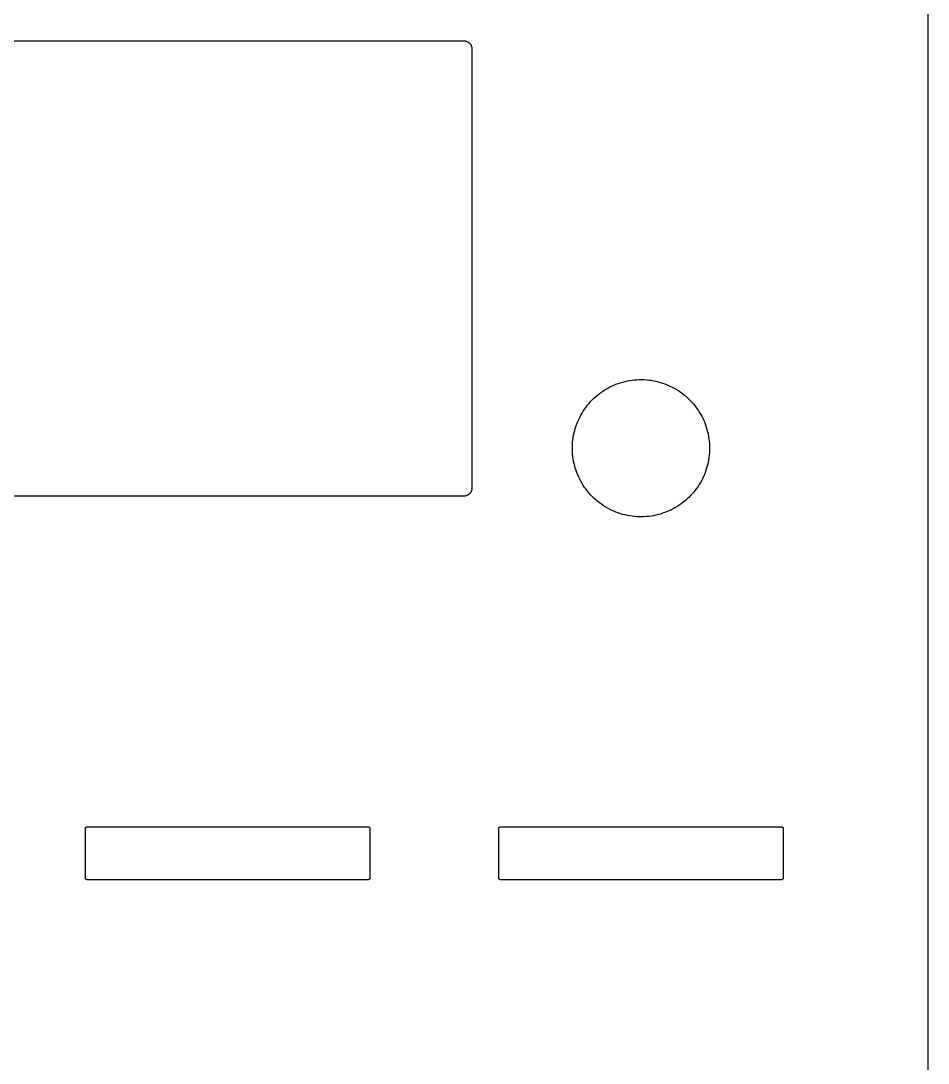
# Model space of a CAD drawing. Header units: millimetres. Extents: x -5 to 338, y -158 to 221.
# Drawn here: x 50 to 104.9, y 99.8 to 162.8 of the extents above; entities that cross this region are included whole.
import ezdxf

# ---------------------------------------------------------------- set-up
doc = ezdxf.new("R2010")
doc.units = ezdxf.units.MM
doc.header["$MEASUREMENT"] = 0
doc.layers.add('plot', color=12, linetype='Continuous', true_color=0xb80000)

msp = doc.modelspace()

# ---------------------------------------------------------------- linework, layer by layer
at = {"layer": 'plot'}
for points in [[(104.864, -2), (104.864, 168.5)], [(5.37, 161.639), (76.777, 161.639), (76.788, 161.639), (76.799, 161.639), (76.811, 161.638), (76.822, 161.637), (76.833, 161.636), (76.845, 161.635), (76.856, 161.633), (76.868, 161.631), (76.88, 161.629), (76.891, 161.626), (76.903, 161.623), (76.915, 161.62), (76.926, 161.617), (76.938, 161.613), (76.95, 161.609), (76.961, 161.604), (76.973, 161.6), (76.984, 161.595), (76.995, 161.589), (77.007, 161.584), (77.018, 161.578), (77.029, 161.571), (77.04, 161.565), (77.051, 161.558), (77.061, 161.551), (77.072, 161.543), (77.082, 161.536), (77.092, 161.528), (77.102, 161.519), (77.112, 161.511), (77.121, 161.502), (77.131, 161.493), (77.14, 161.484), (77.148, 161.474), (77.157, 161.464), (77.165, 161.455), (77.173, 161.444), (77.181, 161.434), (77.188, 161.424), (77.196, 161.413), (77.202, 161.402), (77.209, 161.391), (77.215, 161.38), (77.221, 161.369), (77.227, 161.358), (77.232, 161.346), (77.237, 161.335), (77.242, 161.323), (77.246, 161.312), (77.25, 161.3), (77.254, 161.289), (77.258, 161.277), (77.261, 161.265), (77.264, 161.254), (77.266, 161.242), (77.269, 161.23), (77.271, 161.219), (77.272, 161.207), (77.274, 161.196), (77.275, 161.184), (77.276, 161.173), (77.277, 161.162), (77.277, 161.151), (77.277, 161.139), (77.277, 134.6), (77.277, 134.589), (77.277, 134.578), (77.276, 134.566), (77.275, 134.555), (77.274, 134.544), (77.272, 134.532), (77.271, 134.521), (77.269, 134.509), (77.266, 134.497), (77.264, 134.486), (77.261, 134.474), (77.258, 134.462), (77.254, 134.451), (77.25, 134.439), (77.246, 134.428), (77.242, 134.416), (77.237, 134.404), (77.232, 134.393), (77.227, 134.382), (77.221, 134.37), (77.215, 134.359), (77.209, 134.348), (77.202, 134.337), (77.196, 134.326), (77.188, 134.316), (77.181, 134.305), (77.173, 134.295), (77.165, 134.285), (77.157, 134.275), (77.148, 134.265), (77.14, 134.256), (77.131, 134.246), (77.121, 134.237), (77.112, 134.229), (77.102, 134.22), (77.092, 134.212), (77.082, 134.204), (77.072, 134.196), (77.061, 134.189), (77.051, 134.182), (77.04, 134.175), (77.029, 134.168), (77.018, 134.162), (77.007, 134.156), (76.995, 134.15), (76.984, 134.145), (76.973, 134.14), (76.961, 134.135), (76.95, 134.131), (76.938, 134.127), (76.926, 134.123), (76.915, 134.119), (76.903, 134.116), (76.891, 134.113), (76.88, 134.111), (76.868, 134.108), (76.856, 134.106), (76.845, 134.105), (76.833, 134.103), (76.822, 134.102), (76.811, 134.101), (76.799, 134.1), (76.788, 134.1), (76.777, 134.1), (5.37, 134.1)], [(91.65, 137), (91.647, 136.856), (91.64, 136.712), (91.628, 136.569), (91.61, 136.426), (91.588, 136.283), (91.56, 136.142), (91.528, 136.001), (91.491, 135.862), (91.449, 135.724), (91.402, 135.588), (91.351, 135.454), (91.295, 135.321), (91.235, 135.19), (91.169, 135.062), (91.1, 134.935), (91.026, 134.812), (90.948, 134.691), (90.866, 134.572), (90.78, 134.457), (90.689, 134.345), (90.595, 134.236), (90.497, 134.13), (90.396, 134.028), (90.291, 133.929), (90.183, 133.834), (90.071, 133.743), (89.957, 133.655), (89.839, 133.572), (89.719, 133.493), (89.596, 133.418), (89.47, 133.347), (89.342, 133.281), (89.212, 133.22), (89.08, 133.162), (88.946, 133.11), (88.81, 133.062), (88.672, 133.019), (88.533, 132.981), (88.393, 132.947), (88.252, 132.919), (88.11, 132.895), (87.967, 132.876), (87.824, 132.863), (87.68, 132.854), (87.536, 132.85), (87.392, 132.851), (87.248, 132.858), (87.104, 132.869), (86.961, 132.885), (86.819, 132.906), (86.677, 132.932), (86.536, 132.963), (86.397, 132.999), (86.259, 133.04), (86.122, 133.085), (85.987, 133.136), (85.854, 133.19), (85.723, 133.25), (85.594, 133.314), (85.467, 133.382), (85.342, 133.455), (85.221, 133.532), (85.102, 133.613), (84.986, 133.698), (84.872, 133.788), (84.763, 133.881), (84.656, 133.978), (84.553, 134.078), (84.453, 134.182), (84.357, 134.29), (84.265, 134.4), (84.177, 134.514), (84.093, 134.631), (84.012, 134.751), (83.936, 134.873), (83.865, 134.998), (83.797, 135.126), (83.735, 135.255), (83.676, 135.387), (83.623, 135.521), (83.574, 135.656), (83.529, 135.793), (83.49, 135.932), (83.455, 136.072), (83.425, 136.212), (83.401, 136.354), (83.381, 136.497), (83.366, 136.64), (83.356, 136.784), (83.351, 136.928), (83.351, 137.072), (83.356, 137.216), (83.366, 137.36), (83.381, 137.503), (83.401, 137.646), (83.425, 137.788), (83.455, 137.928), (83.49, 138.068), (83.529, 138.207), (83.574, 138.344), (83.623, 138.479), (83.676, 138.613), (83.735, 138.745), (83.797, 138.874), (83.865, 139.002), (83.936, 139.127), (84.012, 139.249), (84.093, 139.369), (84.177, 139.486), (84.265, 139.6), (84.357, 139.71), (84.453, 139.818), (84.553, 139.922), (84.656, 140.022), (84.763, 140.119), (84.872, 140.212), (84.986, 140.302), (85.102, 140.387), (85.221, 140.468), (85.342, 140.545), (85.467, 140.618), (85.594, 140.686), (85.723, 140.75), (85.854, 140.81), (85.987, 140.864), (86.122, 140.915), (86.259, 140.96), (86.397, 141.001), (86.536, 141.037), (86.677, 141.068), (86.819, 141.094), (86.961, 141.115), (87.104, 141.131), (87.248, 141.142), (87.392, 141.149), (87.536, 141.15), (87.68, 141.146), (87.824, 141.137), (87.967, 141.124), (88.11, 141.105), (88.252, 141.081), (88.393, 141.053), (88.533, 141.019), (88.672, 140.981), (88.81, 140.938), (88.946, 140.89), (89.08, 140.838), (89.212, 140.78), (89.342, 140.719), (89.47, 140.653), (89.596, 140.582), (89.719, 140.507), (89.839, 140.428), (89.957, 140.345), (90.071, 140.257), (90.183, 140.166), (90.291, 140.071), (90.396, 139.972), (90.497, 139.87), (90.595, 139.764), (90.689, 139.655), (90.78, 139.543), (90.866, 139.428), (90.948, 139.309), (91.026, 139.188), (91.1, 139.065), (91.169, 138.938), (91.235, 138.81), (91.295, 138.679), (91.351, 138.546), (91.402, 138.412), (91.449, 138.276), (91.491, 138.138), (91.528, 137.999), (91.56, 137.858), (91.588, 137.717), (91.61, 137.574), (91.628, 137.431), (91.64, 137.288), (91.647, 137.144), (91.65, 137)], [(54, 110.9), (53.998, 110.9), (53.996, 110.9), (53.993, 110.9), (53.991, 110.9), (53.989, 110.901), (53.986, 110.901), (53.984, 110.901), (53.982, 110.902), (53.979, 110.902), (53.977, 110.903), (53.975, 110.903), (53.972, 110.904), (53.97, 110.905), (53.968, 110.905), (53.966, 110.906), (53.963, 110.907), (53.961, 110.908), (53.959, 110.909), (53.956, 110.91), (53.954, 110.911), (53.952, 110.912), (53.95, 110.914), (53.947, 110.915), (53.945, 110.916), (53.943, 110.918), (53.941, 110.919), (53.939, 110.921), (53.937, 110.922), (53.935, 110.924), (53.933, 110.926), (53.931, 110.927), (53.929, 110.929), (53.927, 110.931), (53.926, 110.933), (53.924, 110.935), (53.922, 110.937), (53.921, 110.939), (53.919, 110.941), (53.918, 110.943), (53.916, 110.945), (53.915, 110.947), (53.914, 110.95), (53.912, 110.952), (53.911, 110.954), (53.91, 110.956), (53.909, 110.959), (53.908, 110.961), (53.907, 110.963), (53.906, 110.966), (53.905, 110.968), (53.905, 110.97), (53.904, 110.972), (53.903, 110.975), (53.903, 110.977), (53.902, 110.979), (53.902, 110.982), (53.901, 110.984), (53.901, 110.986), (53.901, 110.989), (53.9, 110.991), (53.9, 110.993), (53.9, 110.996), (53.9, 110.998), (53.9, 111), (53.9, 114), (53.9, 114.002), (53.9, 114.004), (53.9, 114.007), (53.9, 114.009), (53.901, 114.011), (53.901, 114.014), (53.901, 114.016), (53.902, 114.018), (53.902, 114.021), (53.903, 114.023), (53.903, 114.025), (53.904, 114.028), (53.905, 114.03), (53.905, 114.032), (53.906, 114.034), (53.907, 114.037), (53.908, 114.039), (53.909, 114.041), (53.91, 114.044), (53.911, 114.046), (53.912, 114.048), (53.914, 114.05), (53.915, 114.053), (53.916, 114.055), (53.918, 114.057), (53.919, 114.059), (53.921, 114.061), (53.922, 114.063), (53.924, 114.065), (53.926, 114.067), (53.927, 114.069), (53.929, 114.071), (53.931, 114.073), (53.933, 114.074), (53.935, 114.076), (53.937, 114.078), (53.939, 114.079), (53.941, 114.081), (53.943, 114.082), (53.945, 114.084), (53.947, 114.085), (53.95, 114.086), (53.952, 114.088), (53.954, 114.089), (53.956, 114.09), (53.959, 114.091), (53.961, 114.092), (53.963, 114.093), (53.966, 114.094), (53.968, 114.095), (53.97, 114.095), (53.972, 114.096), (53.975, 114.097), (53.977, 114.097), (53.979, 114.098), (53.982, 114.098), (53.984, 114.099), (53.986, 114.099), (53.989, 114.099), (53.991, 114.1), (53.993, 114.1), (53.996, 114.1), (53.998, 114.1), (54, 114.1), (71, 114.1), (71.002, 114.1), (71.004, 114.1), (71.007, 114.1), (71.009, 114.1), (71.011, 114.099), (71.014, 114.099), (71.016, 114.099), (71.018, 114.098), (71.021, 114.098), (71.023, 114.097), (71.025, 114.097), (71.028, 114.096), (71.03, 114.095), (71.032, 114.095), (71.034, 114.094), (71.037, 114.093), (71.039, 114.092), (71.041, 114.091), (71.044, 114.09), (71.046, 114.089), (71.048, 114.088), (71.05, 114.086), (71.053, 114.085), (71.055, 114.084), (71.057, 114.082), (71.059, 114.081), (71.061, 114.079), (71.063, 114.078), (71.065, 114.076), (71.067, 114.074), (71.069, 114.073), (71.071, 114.071), (71.073, 114.069), (71.074, 114.067), (71.076, 114.065), (71.078, 114.063), (71.079, 114.061), (71.081, 114.059), (71.082, 114.057), (71.084, 114.055), (71.085, 114.053), (71.086, 114.05), (71.088, 114.048), (71.089, 114.046), (71.09, 114.044), (71.091, 114.041), (71.092, 114.039), (71.093, 114.037), (71.094, 114.034), (71.095, 114.032), (71.095, 114.03), (71.096, 114.028), (71.097, 114.025), (71.097, 114.023), (71.098, 114.021), (71.098, 114.018), (71.099, 114.016), (71.099, 114.014), (71.099, 114.011), (71.1, 114.009), (71.1, 114.007), (71.1, 114.004), (71.1, 114.002), (71.1, 114), (71.1, 111), (71.1, 110.998), (71.1, 110.996), (71.1, 110.993), (71.1, 110.991), (71.099, 110.989), (71.099, 110.986), (71.099, 110.984), (71.098, 110.982), (71.098, 110.979), (71.097, 110.977), (71.097, 110.975), (71.096, 110.972), (71.095, 110.97), (71.095, 110.968), (71.094, 110.966), (71.093, 110.963), (71.092, 110.961), (71.091, 110.959), (71.09, 110.956), (71.089, 110.954), (71.088, 110.952), (71.086, 110.95), (71.085, 110.947), (71.084, 110.945), (71.082, 110.943), (71.081, 110.941), (71.079, 110.939), (71.078, 110.937), (71.076, 110.935), (71.074, 110.933), (71.073, 110.931), (71.071, 110.929), (71.069, 110.927), (71.067, 110.926), (71.065, 110.924), (71.063, 110.922), (71.061, 110.921), (71.059, 110.919), (71.057, 110.918), (71.055, 110.916), (71.053, 110.915), (71.05, 110.914), (71.048, 110.912), (71.046, 110.911), (71.044, 110.91), (71.041, 110.909), (71.039, 110.908), (71.037, 110.907), (71.034, 110.906), (71.032, 110.905), (71.03, 110.905), (71.028, 110.904), (71.025, 110.903), (71.023, 110.903), (71.021, 110.902), (71.018, 110.902), (71.016, 110.901), (71.014, 110.901), (71.011, 110.901), (71.009, 110.9), (71.007, 110.9), (71.004, 110.9), (71.002, 110.9), (71, 110.9), (54, 110.9)], [(79, 110.9), (78.998, 110.9), (78.996, 110.9), (78.993, 110.9), (78.991, 110.9), (78.989, 110.901), (78.986, 110.901), (78.984, 110.901), (78.982, 110.902), (78.979, 110.902), (78.977, 110.903), (78.975, 110.903), (78.972, 110.904), (78.97, 110.905), (78.968, 110.905), (78.966, 110.906), (78.963, 110.907), (78.961, 110.908), (78.959, 110.909), (78.956, 110.91), (78.954, 110.911), (78.952, 110.912), (78.95, 110.914), (78.947, 110.915), (78.945, 110.916), (78.943, 110.918), (78.941, 110.919), (78.939, 110.921), (78.937, 110.922), (78.935, 110.924), (78.933, 110.926), (78.931, 110.927), (78.929, 110.929), (78.927, 110.931), (78.926, 110.933), (78.924, 110.935), (78.922, 110.937), (78.921, 110.939), (78.919, 110.941), (78.918, 110.943), (78.916, 110.945), (78.915, 110.947), (78.914, 110.95), (78.912, 110.952), (78.911, 110.954), (78.91, 110.956), (78.909, 110.959), (78.908, 110.961), (78.907, 110.963), (78.906, 110.966), (78.905, 110.968), (78.905, 110.97), (78.904, 110.972), (78.903, 110.975), (78.903, 110.977), (78.902, 110.979), (78.902, 110.982), (78.901, 110.984), (78.901, 110.986), (78.901, 110.989), (78.9, 110.991), (78.9, 110.993), (78.9, 110.996), (78.9, 110.998), (78.9, 111), (78.9, 114), (78.9, 114.002), (78.9, 114.004), (78.9, 114.007), (78.9, 114.009), (78.901, 114.011), (78.901, 114.014), (78.901, 114.016), (78.902, 114.018), (78.902, 114.021), (78.903, 114.023), (78.903, 114.025), (78.904, 114.028), (78.905, 114.03), (78.905, 114.032), (78.906, 114.034), (78.907, 114.037), (78.908, 114.039), (78.909, 114.041), (78.91, 114.044), (78.911, 114.046), (78.912, 114.048), (78.914, 114.05), (78.915, 114.053), (78.916, 114.055), (78.918, 114.057), (78.919, 114.059), (78.921, 114.061), (78.922, 114.063), (78.924, 114.065), (78.926, 114.067), (78.927, 114.069), (78.929, 114.071), (78.931, 114.073), (78.933, 114.074), (78.935, 114.076), (78.937, 114.078), (78.939, 114.079), (78.941, 114.081), (78.943, 114.082), (78.945, 114.084), (78.947, 114.085), (78.95, 114.086), (78.952, 114.088), (78.954, 114.089), (78.956, 114.09), (78.959, 114.091), (78.961, 114.092), (78.963, 114.093), (78.966, 114.094), (78.968, 114.095), (78.97, 114.095), (78.972, 114.096), (78.975, 114.097), (78.977, 114.097), (78.979, 114.098), (78.982, 114.098), (78.984, 114.099), (78.986, 114.099), (78.989, 114.099), (78.991, 114.1), (78.993, 114.1), (78.996, 114.1), (78.998, 114.1), (79, 114.1), (96, 114.1), (96.002, 114.1), (96.004, 114.1), (96.007, 114.1), (96.009, 114.1), (96.011, 114.099), (96.014, 114.099), (96.016, 114.099), (96.018, 114.098), (96.021, 114.098), (96.023, 114.097), (96.025, 114.097), (96.028, 114.096), (96.03, 114.095), (96.032, 114.095), (96.034, 114.094), (96.037, 114.093), (96.039, 114.092), (96.041, 114.091), (96.044, 114.09), (96.046, 114.089), (96.048, 114.088), (96.05, 114.086), (96.053, 114.085), (96.055, 114.084), (96.057, 114.082), (96.059, 114.081), (96.061, 114.079), (96.063, 114.078), (96.065, 114.076), (96.067, 114.074), (96.069, 114.073), (96.071, 114.071), (96.073, 114.069), (96.074, 114.067), (96.076, 114.065), (96.078, 114.063), (96.079, 114.061), (96.081, 114.059), (96.082, 114.057), (96.084, 114.055), (96.085, 114.053), (96.086, 114.05), (96.088, 114.048), (96.089, 114.046), (96.09, 114.044), (96.091, 114.041), (96.092, 114.039), (96.093, 114.037), (96.094, 114.034), (96.095, 114.032), (96.095, 114.03), (96.096, 114.028), (96.097, 114.025), (96.097, 114.023), (96.098, 114.021), (96.098, 114.018), (96.099, 114.016), (96.099, 114.014), (96.099, 114.011), (96.1, 114.009), (96.1, 114.007), (96.1, 114.004), (96.1, 114.002), (96.1, 114), (96.1, 111), (96.1, 110.998), (96.1, 110.996), (96.1, 110.993), (96.1, 110.991), (96.099, 110.989), (96.099, 110.986), (96.099, 110.984), (96.098, 110.982), (96.098, 110.979), (96.097, 110.977), (96.097, 110.975), (96.096, 110.972), (96.095, 110.97), (96.095, 110.968), (96.094, 110.966), (96.093, 110.963), (96.092, 110.961), (96.091, 110.959), (96.09, 110.956), (96.089, 110.954), (96.088, 110.952), (96.086, 110.95), (96.085, 110.947), (96.084, 110.945), (96.082, 110.943), (96.081, 110.941), (96.079, 110.939), (96.078, 110.937), (96.076, 110.935), (96.074, 110.933), (96.073, 110.931), (96.071, 110.929), (96.069, 110.927), (96.067, 110.926), (96.065, 110.924), (96.063, 110.922), (96.061, 110.921), (96.059, 110.919), (96.057, 110.918), (96.055, 110.916), (96.053, 110.915), (96.05, 110.914), (96.048, 110.912), (96.046, 110.911), (96.044, 110.91), (96.041, 110.909), (96.039, 110.908), (96.037, 110.907), (96.034, 110.906), (96.032, 110.905), (96.03, 110.905), (96.028, 110.904), (96.025, 110.903), (96.023, 110.903), (96.021, 110.902), (96.018, 110.902), (96.016, 110.901), (96.014, 110.901), (96.011, 110.901), (96.009, 110.9), (96.007, 110.9), (96.004, 110.9), (96.002, 110.9), (96, 110.9), (79, 110.9)]]:
    msp.add_lwpolyline(points, dxfattribs=at)

doc.saveas('drawing.dxf')
